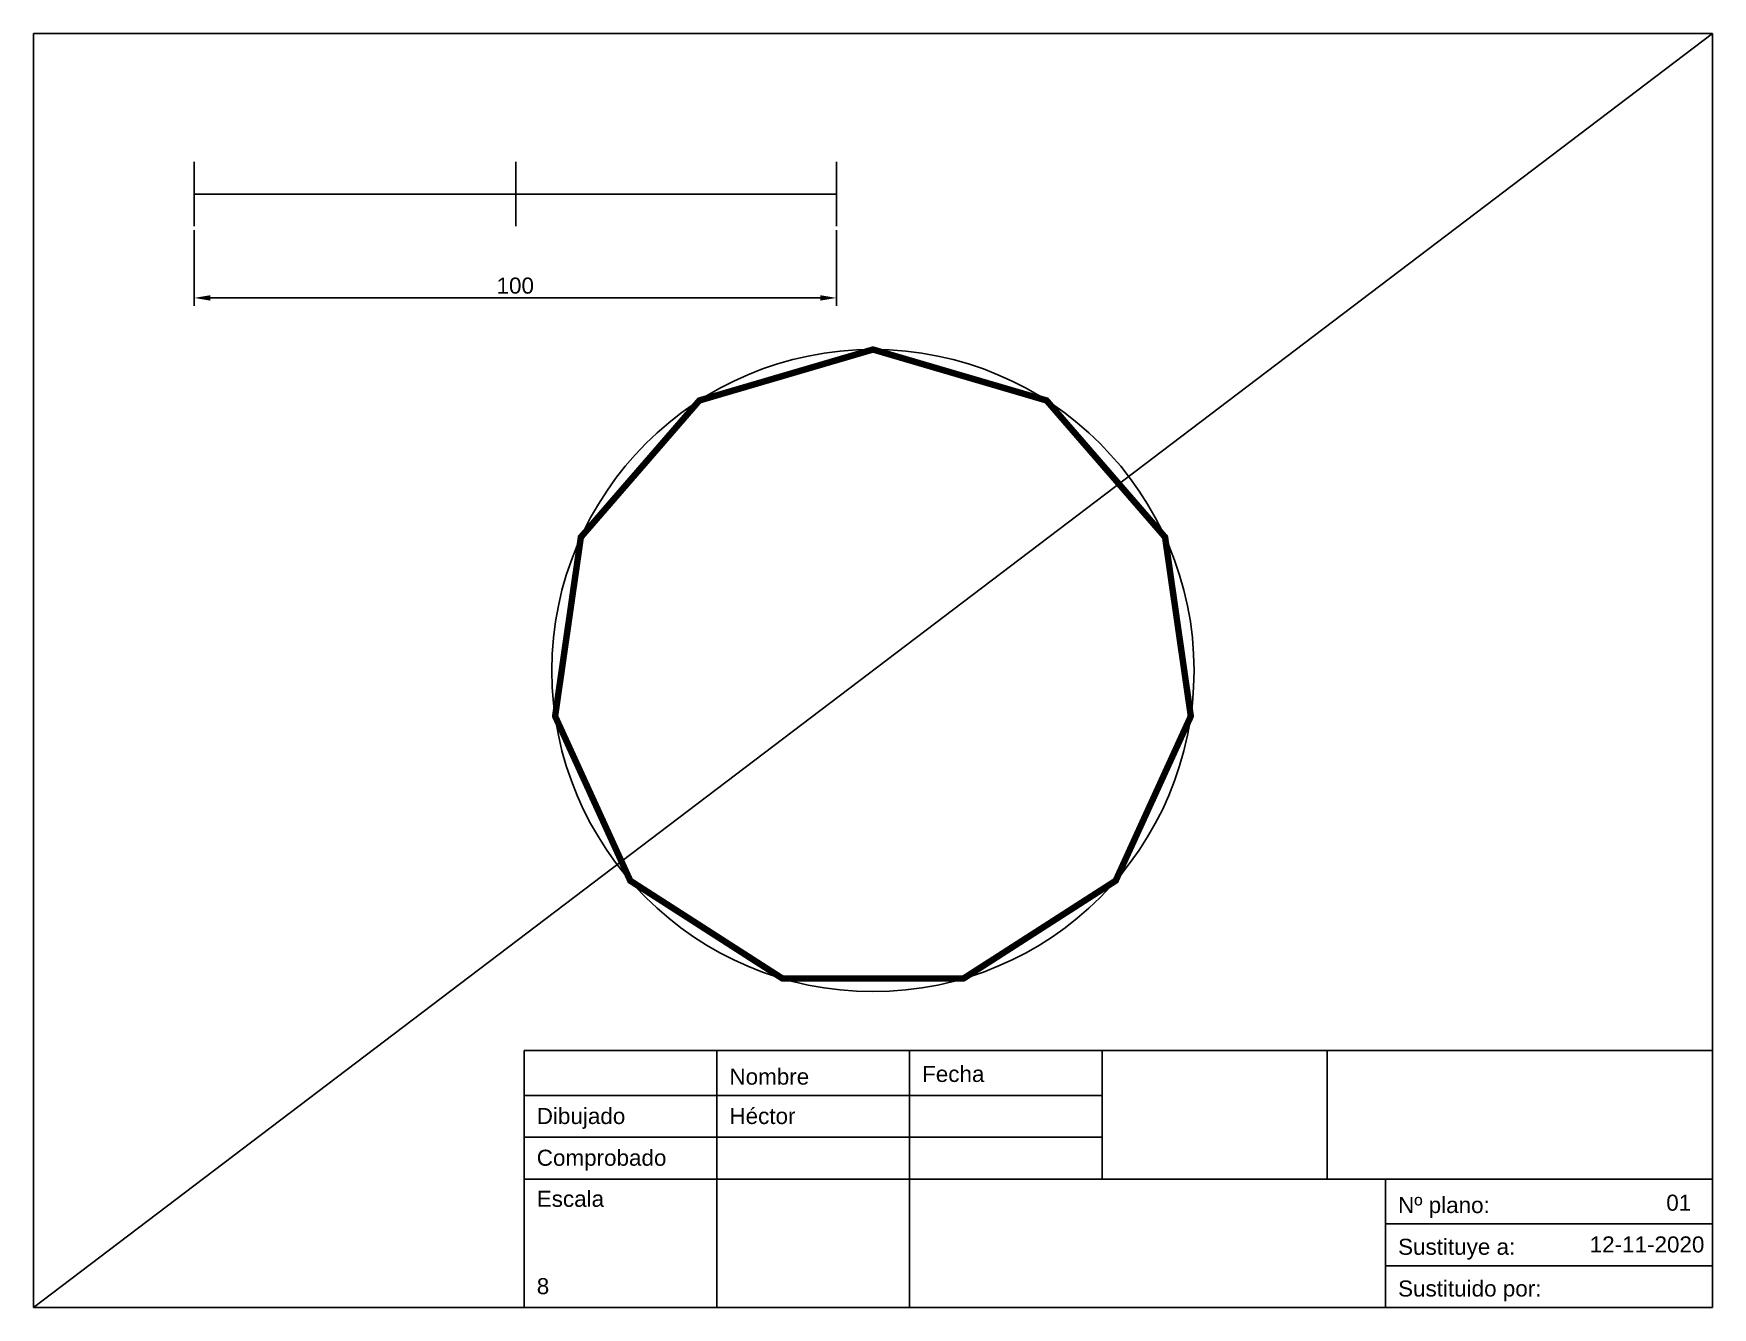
# Model space of a CAD drawing. Header units: millimetres. Extents: x 1148 to 1409, y 3171 to 3370.
import ezdxf
from ezdxf.enums import TextEntityAlignment as Align

# ---------------------------------------------------------------- set-up
doc = ezdxf.new("R2010")
doc.units = ezdxf.units.MM
doc.layers.add('Auxiliar', color=252, linetype='Continuous')
doc.styles.get("Standard").update_dxf_attribs({"font": 'arial.ttf'})
doc.dimstyles.new('ISO-25', dxfattribs={"dimtxt": 2.5, "dimasz": 2.5, "dimexe": 1.25, "dimexo": 0.625, "dimtad": 1, "dimtxsty": 'Standard', "dimcen": 2.5, "dimadec": 0, "dimazin": 0, "dimtfac": 1, "dimtmove": 0, "dimatfit": 3, "dimfxl": 1, "dimarcsym": 0})

# ---------------------------------------------------------------- blocks, each defined once
blk = doc.blocks.new('*D1')
at = {"color": 0, "lineweight": -2, "transparency": 16777216}
for p, q in [((1172.74, 3339.04), (1172.74, 3327.24)), ((1272.74, 3339.04), (1272.74, 3327.24)), ((1175.24, 3328.49), (1270.24, 3328.49))]:
    blk.add_line(p, q, dxfattribs=at)
at = {"color": 0, "transparency": 16777216}
for points in [[(1175.24, 3328.91), (1175.24, 3328.07), (1172.74, 3328.49)], [(1270.24, 3328.91), (1270.24, 3328.07), (1272.74, 3328.49)]]:
    blk.add_solid(points, dxfattribs=at)
at = {"layer": 'Defpoints', "color": 0, "transparency": 16777216}
for p in [(1172.74, 3339.66), (1272.74, 3339.66), (1272.74, 3328.49)]:
    blk.add_point(p, dxfattribs=at)
at = {"color": 0, "transparency": 16777216, "insert": (1222.74, 3330.39), "char_height": 2.5, "attachment_point": 5}
blk.add_mtext('100', dxfattribs=at)

msp = doc.modelspace()

# ---------------------------------------------------------------- linework, layer by layer
for p, q in [((1172.739, 3344.664), (1172.739, 3349.664)), ((1172.739, 3349.664), (1172.739, 3339.664)), ((1222.809, 3349.664), (1222.809, 3339.664)), ((1272.739, 3344.664), (1272.739, 3349.664)), ((1272.739, 3349.664), (1272.739, 3339.664)), ((1172.739, 3344.664), (1272.739, 3344.664)), ((1254.149, 3191.254), (1254.149, 3171.254)), ((1284.149, 3191.254), (1284.149, 3171.254)), ((1358.263, 3191.254), (1409.149, 3191.254)), ((1358.263, 3184.254), (1358.263, 3191.254)), ((1388.263, 3184.254), (1358.263, 3184.254)), ((1358.263, 3184.254), (1409.149, 3184.254)), ((1358.263, 3177.754), (1358.263, 3184.254)), ((1388.263, 3177.754), (1358.263, 3177.754)), ((1358.263, 3177.754), (1409.149, 3177.754)), ((1358.263, 3171.254), (1358.263, 3177.754)), ((1388.263, 3171.254), (1358.263, 3171.254))]:
    msp.add_line(p, q)
for points in [[(1147.739, 3171.254), (1409.149, 3171.254), (1409.149, 3369.664), (1147.739, 3369.664)], [(1224.149, 3211.254), (1409.149, 3211.254), (1409.149, 3171.254), (1224.149, 3171.254)], [(1224.149, 3211.254), (1254.149, 3211.254), (1254.149, 3204.254), (1224.149, 3204.254)], [(1254.149, 3211.254), (1284.149, 3211.254), (1284.149, 3204.254), (1254.149, 3204.254)], [(1284.149, 3211.254), (1314.149, 3211.254), (1314.149, 3204.254), (1284.149, 3204.254)], [(1314.149, 3211.254), (1349.149, 3211.254), (1349.149, 3191.254), (1314.149, 3191.254)], [(1224.149, 3204.254), (1254.149, 3204.254), (1254.149, 3197.754), (1224.149, 3197.754)], [(1254.149, 3204.254), (1284.149, 3204.254), (1284.149, 3197.754), (1254.149, 3197.754)], [(1284.149, 3204.254), (1314.149, 3204.254), (1314.149, 3197.754), (1284.149, 3197.754)], [(1224.149, 3197.754), (1254.149, 3197.754), (1254.149, 3191.254), (1224.149, 3191.254)], [(1254.149, 3197.754), (1284.149, 3197.754), (1284.149, 3191.254), (1254.149, 3191.254)], [(1284.149, 3197.754), (1314.149, 3197.754), (1314.149, 3191.254), (1284.149, 3191.254)], [(1358.263, 3191.254), (1284.149, 3191.254), (1284.149, 3171.254), (1358.263, 3171.254)]]:
    msp.add_lwpolyline(points, close=True)
at = {"const_width": 1}
msp.add_lwpolyline([(1278.439, 3320.455), (1305.471, 3312.518), (1323.921, 3291.226), (1327.93, 3263.34), (1316.227, 3237.712), (1292.526, 3222.481), (1264.352, 3222.481), (1240.652, 3237.712), (1228.948, 3263.34), (1232.958, 3291.226), (1251.407, 3312.518), (1278.439, 3320.455)], dxfattribs=at)
at = {"layer": 'Auxiliar'}
msp.add_line((1147.739, 3171.254), (1409.149, 3369.664), dxfattribs=at)
msp.add_circle((1278.439, 3270.455), 50, dxfattribs=at)

# ---------------------------------------------------------------- texts
for s, p in [('Nombre', (1256.089, 3205.954)), ('Fecha', (1286.089, 3206.372)), ('Dibujado', (1226.089, 3199.82)), ('Héctor', (1256.089, 3199.82)), ('Comprobado', (1226.089, 3193.32)), ('Escala', (1226.089, 3186.924)), ('Nº plano:', (1360.203, 3185.954)), ('Sustituye a:', (1360.203, 3179.454)), ('8', (1226.089, 3173.32)), ('Sustituido por:', (1360.203, 3172.954))]:
    msp.add_text(s, height=2.5).set_placement(p)
for s, p in [('01', (1405.848, 3186.32)), ('12-11-2020', (1407.899, 3179.82))]:
    msp.add_text(s, height=2.5).set_placement(p, align=Align.RIGHT)

# ---------------------------------------------------------------- dimensions: what is measured, and where the dimension line sits
dim = msp.add_linear_dim(base=(1272.739, 3328.49), p1=(1172.739, 3339.664), p2=(1272.739, 3339.664), dimstyle='ISO-25')
dim.commit()
dim.dimension.update_dxf_attribs({"geometry": '*D1', "text_midpoint": (1222.739, 3330.391)})

doc.saveas('drawing.dxf')
